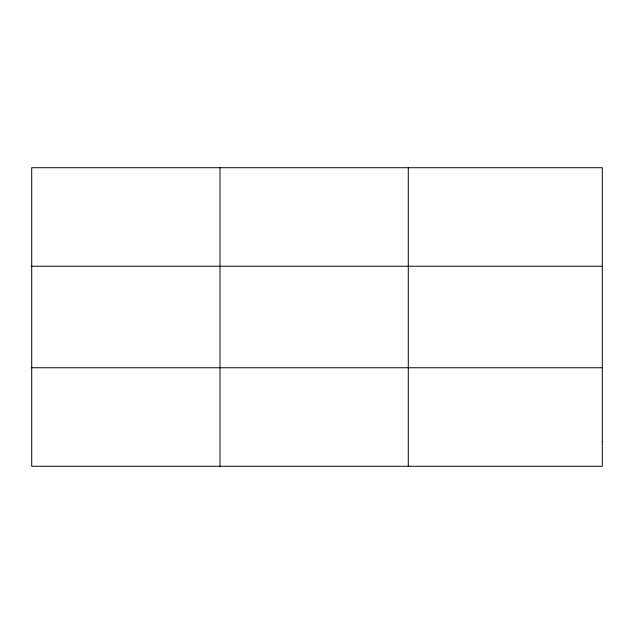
<?xml version="1.0" encoding="UTF-8"?>
<svg xmlns="http://www.w3.org/2000/svg" width="634" height="634" viewBox="0 0 634 634"><rect width="100%" height="100%" fill="white"/><g stroke="black" fill="none" stroke-linecap="round" stroke-linejoin="round"><path stroke-width="0.95" d="M219.998 466.283L219.998 167.717M408.296 466.283L408.296 167.717M31.7 266.24L602.3 266.24M31.7 367.76L602.3 367.76M602.3 441.652L602.3 466.283L31.7 466.283L31.7 167.717L602.3 167.717L602.3 441.652"/></g></svg>
